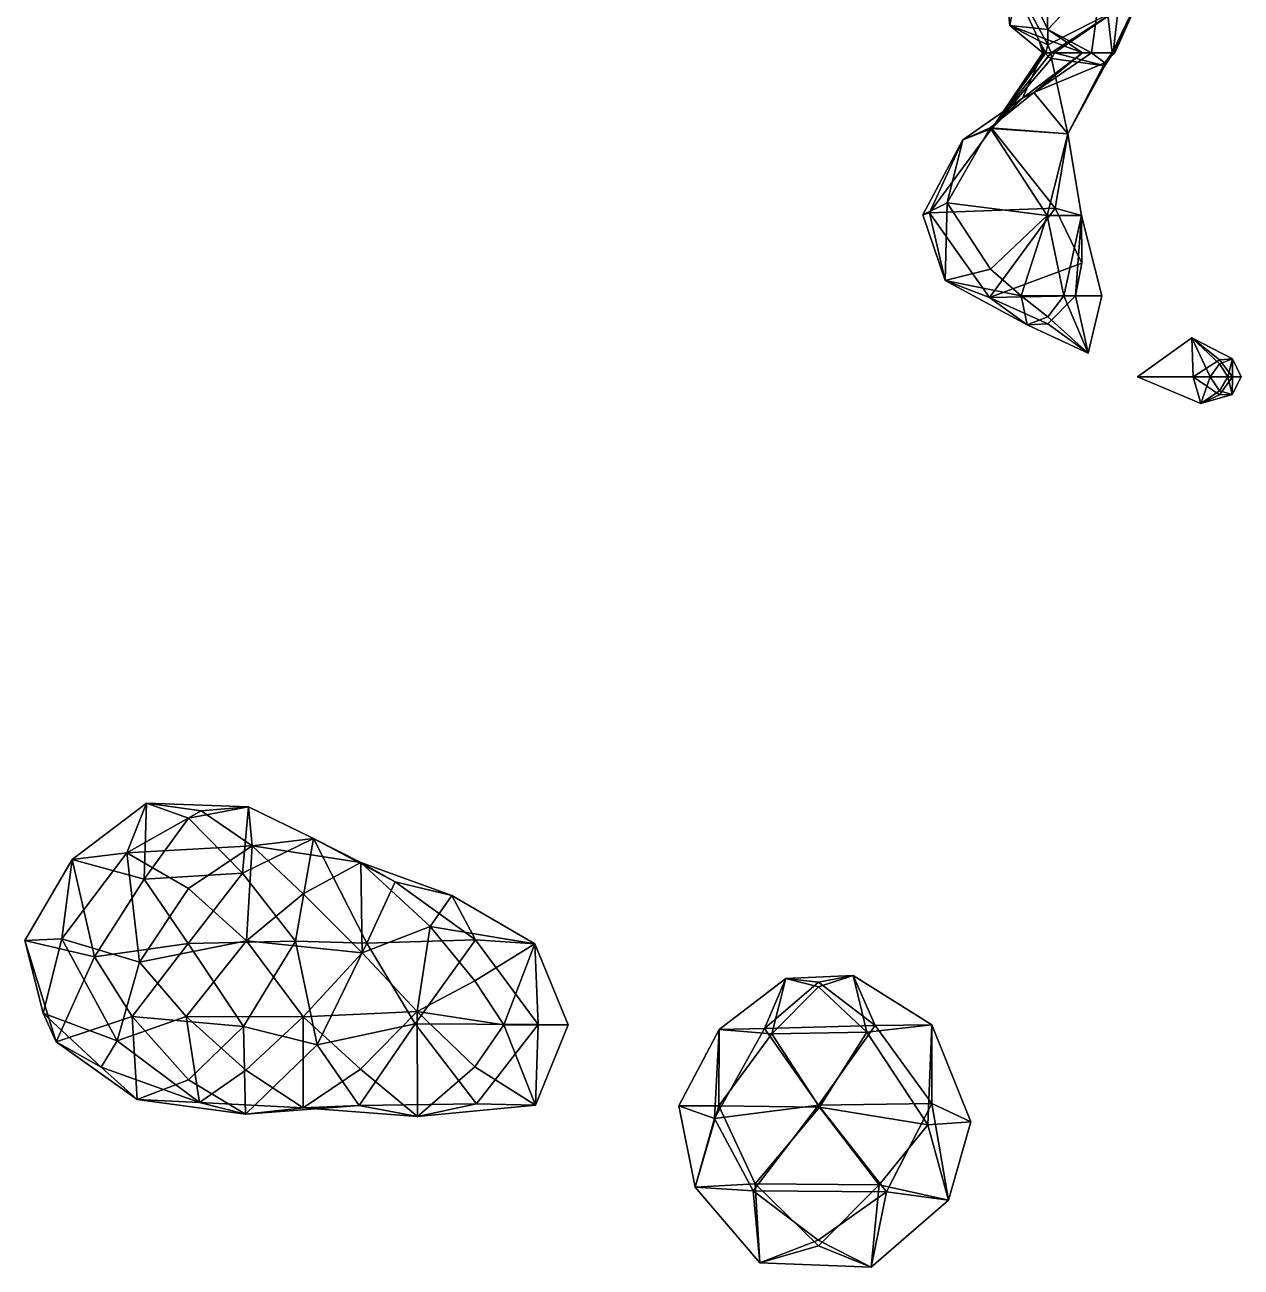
# Model space of a CAD drawing. Extents: x 290083 to 295691, y 4553739 to 4561622.
# Drawn here: x 294873.7 to 295141.3, y 4559245.6 to 4559518.9 of the extents above; entities that cross this region are included whole.
import ezdxf

# ---------------------------------------------------------------- set-up
doc = ezdxf.new("R2010")
doc.units = 0
doc.layers.add('Au_ppm_Pref_-_0_3', color=7, linetype='CONTINUOUS')

msp = doc.modelspace()

# ---------------------------------------------------------------- linework, layer by layer
at = {"layer": 'Au_ppm_Pref_-_0_3'}
for points in [[(295089.01, 4559532.62, 1877.02), (295098.5, 4559534.39, 1881.59), (295098.71, 4559514.49, 1877.41)], [(295114.24, 4559522.33, 1878.19), (295098.71, 4559514.49, 1877.41), (295098.5, 4559534.39, 1881.59)], [(295089.01, 4559532.62, 1877.02), (295098.71, 4559514.49, 1877.41), (295096.8, 4559515.42, 1876.83)], [(295090.37, 4559518.76, 1870.89), (295092.49, 4559530.55, 1869.66), (295089.01, 4559532.62, 1877.02)], [(295090.37, 4559518.76, 1870.89), (295089.01, 4559532.62, 1877.02), (295096.8, 4559515.42, 1876.83)], [(295090.37, 4559518.76, 1870.89), (295098.71, 4559517.86, 1866.66), (295092.49, 4559530.55, 1869.66)], [(295092.49, 4559530.55, 1869.66), (295098.71, 4559517.86, 1866.66), (295110.84, 4559530.74, 1864.73)], [(295098.71, 4559517.86, 1866.66), (295108.34, 4559512.73, 1869.49), (295110.84, 4559530.74, 1864.73)], [(295112.86, 4559512.73, 1870.15), (295110.84, 4559530.74, 1864.73), (295108.34, 4559512.73, 1869.49)], [(295120.91, 4559529.41, 1870.6), (295110.84, 4559530.74, 1864.73), (295112.86, 4559512.73, 1870.15)], [(295120.91, 4559529.41, 1870.6), (295112.86, 4559512.73, 1870.15), (295113.51, 4559512.73, 1870.89)], [(295113.14, 4559512.73, 1871.75), (295114.24, 4559522.33, 1878.19), (295120.91, 4559529.41, 1870.6)], [(295120.91, 4559529.41, 1870.6), (295113.51, 4559512.73, 1870.89), (295113.14, 4559512.73, 1871.75)], [(295114.24, 4559522.33, 1878.19), (295099.44, 4559512.73, 1877.17), (295098.71, 4559514.49, 1877.41)], [(295099.44, 4559512.73, 1877.17), (295114.24, 4559522.33, 1878.19), (295100.22, 4559512.73, 1876.83)], [(295114.24, 4559522.33, 1878.19), (295113.14, 4559512.73, 1871.75), (295100.22, 4559512.73, 1876.83)], [(295090.37, 4559518.76, 1870.89), (295096.8, 4559515.42, 1876.83), (295097.65, 4559512.73, 1876.33)], [(295090.37, 4559518.76, 1870.89), (295097.65, 4559512.73, 1876.33), (295106.38, 4559512.73, 1870.89)], [(295098.71, 4559517.86, 1866.66), (295090.37, 4559518.76, 1870.89), (295106.38, 4559512.73, 1870.89)], [(295098.71, 4559517.86, 1866.66), (295106.38, 4559512.73, 1870.89), (295108.34, 4559512.73, 1869.49)], [(295096.8, 4559515.42, 1876.83), (295098.31, 4559512.73, 1877.01), (295097.92, 4559512.73, 1876.83)], [(295096.8, 4559515.42, 1876.83), (295098.71, 4559514.49, 1877.41), (295098.31, 4559512.73, 1877.01)], [(295096.8, 4559515.42, 1876.83), (295097.92, 4559512.73, 1876.83), (295097.65, 4559512.73, 1876.33)], [(295099.44, 4559512.73, 1877.17), (295098.31, 4559512.73, 1877.01), (295098.71, 4559514.49, 1877.41)], [(295093.14, 4559502.78, 1870.89), (295097.65, 4559512.73, 1876.33), (295086.39, 4559496.14, 1877.31)], [(295097.65, 4559512.73, 1876.33), (295097.92, 4559512.73, 1876.83), (295086.39, 4559496.14, 1877.31)], [(295097.92, 4559512.73, 1876.83), (295098.31, 4559512.73, 1877.01), (295086.39, 4559496.14, 1877.31)], [(295098.31, 4559512.73, 1877.01), (295098.71, 4559511.89, 1877.11), (295086.39, 4559496.14, 1877.31)], [(295099.55, 4559511.54, 1876.83), (295086.39, 4559496.14, 1877.31), (295098.71, 4559511.89, 1877.11)], [(295099.55, 4559511.54, 1876.83), (295103.11, 4559494.91, 1871.04), (295086.39, 4559496.14, 1877.31)], [(295106.38, 4559512.73, 1870.89), (295097.65, 4559512.73, 1876.33), (295093.14, 4559502.78, 1870.89)], [(295106.38, 4559512.73, 1870.89), (295093.14, 4559502.78, 1870.89), (295095.68, 4559504, 1866.43)], [(295111.31, 4559510.58, 1870.17), (295108.34, 4559512.73, 1869.49), (295095.68, 4559504, 1866.43)], [(295106.38, 4559512.73, 1870.89), (295095.68, 4559504, 1866.43), (295108.34, 4559512.73, 1869.49)], [(295098.71, 4559511.89, 1877.11), (295098.31, 4559512.73, 1877.01), (295099.44, 4559512.73, 1877.17)], [(295099.55, 4559511.54, 1876.83), (295098.71, 4559511.89, 1877.11), (295099.44, 4559512.73, 1877.17)], [(295099.55, 4559511.54, 1876.83), (295099.44, 4559512.73, 1877.17), (295100.22, 4559512.73, 1876.83)], [(295111.31, 4559509.87, 1871.84), (295099.55, 4559511.54, 1876.83), (295100.22, 4559512.73, 1876.83)], [(295099.55, 4559511.54, 1876.83), (295111.31, 4559509.87, 1871.84), (295103.11, 4559494.91, 1871.04)], [(295111.31, 4559509.87, 1871.84), (295100.22, 4559512.73, 1876.83), (295113.14, 4559512.73, 1871.75)], [(295111.31, 4559510.58, 1870.17), (295103.11, 4559494.91, 1871.04), (295112.1, 4559511.62, 1870.89)], [(295111.31, 4559509.87, 1871.84), (295112.1, 4559511.62, 1870.89), (295103.11, 4559494.91, 1871.04)], [(295111.31, 4559510.58, 1870.17), (295112.86, 4559512.73, 1870.15), (295108.34, 4559512.73, 1869.49)], [(295111.31, 4559510.58, 1870.17), (295112.1, 4559511.62, 1870.89), (295112.86, 4559512.73, 1870.15)], [(295111.31, 4559509.87, 1871.84), (295113.14, 4559512.73, 1871.75), (295112.1, 4559511.62, 1870.89)], [(295113.51, 4559512.73, 1870.89), (295112.1, 4559511.62, 1870.89), (295113.14, 4559512.73, 1871.75)], [(295112.1, 4559511.62, 1870.89), (295113.51, 4559512.73, 1870.89), (295112.86, 4559512.73, 1870.15)], [(295111.31, 4559510.58, 1870.17), (295095.68, 4559504, 1866.43), (295103.11, 4559494.91, 1871.04)], [(295086.06, 4559496.26, 1864.68), (295103.11, 4559494.91, 1871.04), (295095.68, 4559504, 1866.43)], [(295093.14, 4559502.78, 1870.89), (295086.06, 4559496.26, 1864.68), (295095.68, 4559504, 1866.43)], [(295093.14, 4559502.78, 1870.89), (295086.39, 4559496.14, 1877.31), (295080.02, 4559493.63, 1870.9)], [(295086.06, 4559496.26, 1864.68), (295093.14, 4559502.78, 1870.89), (295080.02, 4559493.63, 1870.9)], [(295086.39, 4559496.14, 1877.31), (295072.74, 4559477.58, 1876.79), (295080.02, 4559493.63, 1870.9)], [(295100.38, 4559478.58, 1878.19), (295072.74, 4559477.58, 1876.79), (295086.39, 4559496.14, 1877.31)], [(295076.59, 4559479.78, 1865.5), (295086.06, 4559496.26, 1864.68), (295080.02, 4559493.63, 1870.9)], [(295086.06, 4559496.26, 1864.68), (295076.59, 4559479.78, 1865.5), (295098.56, 4559476.99, 1864.97)], [(295098.56, 4559476.99, 1864.97), (295103.11, 4559494.91, 1871.04), (295086.06, 4559496.26, 1864.68)], [(295086.39, 4559496.14, 1877.31), (295103.11, 4559494.91, 1871.04), (295100.38, 4559478.58, 1878.19)], [(295103.11, 4559494.91, 1871.04), (295098.56, 4559476.99, 1864.97), (295106.15, 4559476.93, 1871.37)], [(295100.38, 4559478.58, 1878.19), (295103.11, 4559494.91, 1871.04), (295106.15, 4559476.93, 1871.37)], [(295076.59, 4559479.78, 1865.5), (295080.02, 4559493.63, 1870.9), (295071.26, 4559477.1, 1870.89)], [(295071.26, 4559477.1, 1870.89), (295080.02, 4559493.63, 1870.9), (295072.74, 4559477.58, 1876.79)], [(295076.59, 4559479.78, 1865.5), (295071.26, 4559477.1, 1870.89), (295076.15, 4559462.68, 1871.77)], [(295100.38, 4559478.58, 1878.19), (295085.92, 4559458.89, 1876.68), (295072.74, 4559477.58, 1876.79)], [(295076.59, 4559479.78, 1865.5), (295076.15, 4559462.68, 1871.77), (295086.11, 4559465.14, 1866.9)], [(295086.11, 4559465.14, 1866.9), (295098.56, 4559476.99, 1864.97), (295076.59, 4559479.78, 1865.5)], [(295106.21, 4559466.49, 1876.83), (295085.92, 4559458.89, 1876.68), (295100.38, 4559478.58, 1878.19)], [(295106.15, 4559476.93, 1871.37), (295106.21, 4559466.49, 1876.83), (295100.38, 4559478.58, 1878.19)], [(295076.15, 4559462.68, 1871.77), (295071.26, 4559477.1, 1870.89), (295072.74, 4559477.58, 1876.79)], [(295076.15, 4559462.68, 1871.77), (295072.74, 4559477.58, 1876.79), (295085.92, 4559458.89, 1876.68)], [(295098.56, 4559476.99, 1864.97), (295086.11, 4559465.14, 1866.9), (295092.89, 4559459.28, 1868.14)], [(295102.28, 4559459.28, 1869.21), (295098.56, 4559476.99, 1864.97), (295092.89, 4559459.28, 1868.14)], [(295106.15, 4559476.93, 1871.37), (295098.56, 4559476.99, 1864.97), (295102.28, 4559459.28, 1869.21)], [(295106.15, 4559476.93, 1871.37), (295102.28, 4559459.28, 1869.21), (295110.62, 4559459.28, 1870.89)], [(295106.15, 4559476.93, 1871.37), (295104.82, 4559459.28, 1873.77), (295106.21, 4559466.49, 1876.83)], [(295106.15, 4559476.93, 1871.37), (295110.62, 4559459.28, 1870.89), (295104.82, 4559459.28, 1873.77)], [(295092.89, 4559459.28, 1868.14), (295086.11, 4559465.14, 1866.9), (295076.15, 4559462.68, 1871.77)], [(295104.82, 4559459.28, 1873.77), (295085.92, 4559458.89, 1876.68), (295106.21, 4559466.49, 1876.83)], [(295092.89, 4559459.28, 1868.14), (295076.15, 4559462.68, 1871.77), (295094.22, 4559452.93, 1870.89)], [(295094.22, 4559452.93, 1870.89), (295076.15, 4559462.68, 1871.77), (295085.92, 4559458.89, 1876.68)], [(295104.82, 4559459.28, 1873.77), (295098.71, 4559453.14, 1872.93), (295085.92, 4559458.89, 1876.68)], [(295092.89, 4559459.28, 1868.14), (295094.22, 4559452.93, 1870.89), (295098.71, 4559454.69, 1869.36)], [(295092.89, 4559459.28, 1868.14), (295098.71, 4559454.69, 1869.36), (295102.28, 4559459.28, 1869.21)], [(295102.28, 4559459.28, 1869.21), (295098.71, 4559454.69, 1869.36), (295107.61, 4559446.68, 1870.89)], [(295107.61, 4559446.68, 1870.89), (295098.71, 4559453.14, 1872.93), (295104.82, 4559459.28, 1873.77)], [(295102.28, 4559459.28, 1869.21), (295107.61, 4559446.68, 1870.89), (295110.62, 4559459.28, 1870.89)], [(295110.62, 4559459.28, 1870.89), (295107.61, 4559446.68, 1870.89), (295104.82, 4559459.28, 1873.77)], [(295098.71, 4559453.14, 1872.93), (295094.22, 4559452.93, 1870.89), (295085.92, 4559458.89, 1876.68)], [(295094.22, 4559452.93, 1870.89), (295107.61, 4559446.68, 1870.89), (295098.71, 4559454.69, 1869.36)], [(295107.61, 4559446.68, 1870.89), (295094.22, 4559452.93, 1870.89), (295098.71, 4559453.14, 1872.93)], [(295134.44, 4559441.46, 1869.91), (295130.42, 4559450.07, 1870.89), (295118.48, 4559441.46, 1870.89)], [(295130.42, 4559450.07, 1870.89), (295130.69, 4559441.46, 1873.63), (295118.48, 4559441.46, 1870.89)], [(295134.44, 4559441.46, 1869.91), (295136.51, 4559444.32, 1869.93), (295130.42, 4559450.07, 1870.89)], [(295130.42, 4559450.07, 1870.89), (295136.51, 4559445.21, 1872.14), (295130.69, 4559441.46, 1873.63)], [(295130.42, 4559450.07, 1870.89), (295139.33, 4559445.45, 1870.89), (295136.51, 4559445.21, 1872.14)], [(295130.42, 4559450.07, 1870.89), (295136.51, 4559444.32, 1869.93), (295139.33, 4559445.45, 1870.89)], [(295139.35, 4559441.46, 1872.23), (295130.69, 4559441.46, 1873.63), (295136.51, 4559445.21, 1872.14)], [(295134.44, 4559441.46, 1869.91), (295138.35, 4559441.46, 1870.02), (295136.51, 4559444.32, 1869.93)], [(295139.33, 4559445.45, 1870.89), (295139.35, 4559441.46, 1872.23), (295136.51, 4559445.21, 1872.14)], [(295139.33, 4559445.45, 1870.89), (295136.51, 4559444.32, 1869.93), (295138.35, 4559441.46, 1870.02)], [(295141.26, 4559441.46, 1870.89), (295139.33, 4559445.45, 1870.89), (295138.35, 4559441.46, 1870.02)], [(295139.33, 4559445.45, 1870.89), (295141.26, 4559441.46, 1870.89), (295139.35, 4559441.46, 1872.23)], [(295134.44, 4559441.46, 1869.91), (295118.48, 4559441.46, 1870.89), (295132.39, 4559435.63, 1870.89)], [(295132.39, 4559435.63, 1870.89), (295118.48, 4559441.46, 1870.89), (295130.69, 4559441.46, 1873.63)], [(295132.39, 4559435.63, 1870.89), (295130.69, 4559441.46, 1873.63), (295136.51, 4559437.53, 1872.2)], [(295136.51, 4559437.53, 1872.2), (295130.69, 4559441.46, 1873.63), (295139.35, 4559441.46, 1872.23)], [(295134.44, 4559441.46, 1869.91), (295132.39, 4559435.63, 1870.89), (295136.51, 4559438.37, 1869.86)], [(295134.44, 4559441.46, 1869.91), (295136.51, 4559438.37, 1869.86), (295138.35, 4559441.46, 1870.02)], [(295139.25, 4559437.57, 1870.89), (295136.51, 4559437.53, 1872.2), (295139.35, 4559441.46, 1872.23)], [(295139.25, 4559437.57, 1870.89), (295138.35, 4559441.46, 1870.02), (295136.51, 4559438.37, 1869.86)], [(295139.25, 4559437.57, 1870.89), (295141.26, 4559441.46, 1870.89), (295138.35, 4559441.46, 1870.02)], [(295141.26, 4559441.46, 1870.89), (295139.25, 4559437.57, 1870.89), (295139.35, 4559441.46, 1872.23)], [(295132.39, 4559435.63, 1870.89), (295139.25, 4559437.57, 1870.89), (295136.51, 4559438.37, 1869.86)], [(295139.25, 4559437.57, 1870.89), (295132.39, 4559435.63, 1870.89), (295136.51, 4559437.53, 1872.2)], [(294899.95, 4559330.93, 1840.35), (294884.15, 4559335.29, 1835.51), (294900.47, 4559347.63, 1835.25)], [(294900.47, 4559347.63, 1835.25), (294884.15, 4559335.29, 1835.51), (294896.17, 4559336.75, 1828.69)], [(294912.5, 4559346, 1830.12), (294900.47, 4559347.63, 1835.25), (294896.17, 4559336.75, 1828.69)], [(294899.95, 4559330.93, 1840.35), (294900.47, 4559347.63, 1835.25), (294909.72, 4559344.33, 1838.51)], [(294900.47, 4559347.63, 1835.25), (294922.93, 4559346.84, 1834.54), (294909.72, 4559344.33, 1838.51)], [(294922.93, 4559346.84, 1834.54), (294900.47, 4559347.63, 1835.25), (294912.5, 4559346, 1830.12)], [(294923.75, 4559338.26, 1827.37), (294912.5, 4559346, 1830.12), (294896.17, 4559336.75, 1828.69)], [(294922.93, 4559346.84, 1834.54), (294921.56, 4559332.28, 1840.16), (294909.72, 4559344.33, 1838.51)], [(294922.93, 4559346.84, 1834.54), (294912.5, 4559346, 1830.12), (294923.75, 4559338.26, 1827.37)], [(294921.56, 4559332.28, 1840.16), (294922.93, 4559346.84, 1834.54), (294937.24, 4559339.88, 1835.52)], [(294923.75, 4559338.26, 1827.37), (294937.24, 4559339.88, 1835.52), (294922.93, 4559346.84, 1834.54)], [(294899.95, 4559330.93, 1840.35), (294909.72, 4559344.33, 1838.51), (294921.56, 4559332.28, 1840.16)], [(294933.24, 4559317.3, 1839.88), (294921.56, 4559332.28, 1840.16), (294937.24, 4559339.88, 1835.52)], [(294937.24, 4559339.88, 1835.52), (294923.75, 4559338.26, 1827.37), (294947.65, 4559334.64, 1829.29)], [(294933.24, 4559317.3, 1839.88), (294937.24, 4559339.88, 1835.52), (294948.91, 4559316.89, 1837.49)], [(294948.91, 4559316.89, 1837.49), (294937.24, 4559339.88, 1835.52), (294955.19, 4559330.36, 1834.53)], [(294955.19, 4559330.36, 1834.53), (294937.24, 4559339.88, 1835.52), (294947.65, 4559334.64, 1829.29)], [(294898.95, 4559312.68, 1825.59), (294896.17, 4559336.75, 1828.69), (294881.86, 4559317.84, 1827.97)], [(294896.17, 4559336.75, 1828.69), (294884.15, 4559335.29, 1835.51), (294881.86, 4559317.84, 1827.97)], [(294923.75, 4559338.26, 1827.37), (294896.17, 4559336.75, 1828.69), (294909.72, 4559328.86, 1825.27)], [(294898.95, 4559312.68, 1825.59), (294909.72, 4559328.86, 1825.27), (294896.17, 4559336.75, 1828.69)], [(294922.45, 4559317.39, 1825.5), (294923.75, 4559338.26, 1827.37), (294909.72, 4559328.86, 1825.27)], [(294922.45, 4559317.39, 1825.5), (294934.92, 4559327.72, 1825.65), (294923.75, 4559338.26, 1827.37)], [(294934.92, 4559327.72, 1825.65), (294947.65, 4559334.64, 1829.29), (294923.75, 4559338.26, 1827.37)], [(294884.15, 4559335.29, 1835.51), (294889.04, 4559313.86, 1839.86), (294873.72, 4559317.43, 1835.05)], [(294873.72, 4559317.43, 1835.05), (294881.86, 4559317.84, 1827.97), (294884.15, 4559335.29, 1835.51)], [(294899.95, 4559330.93, 1840.35), (294889.04, 4559313.86, 1839.86), (294884.15, 4559335.29, 1835.51)], [(294934.92, 4559327.72, 1825.65), (294947.89, 4559314.72, 1825.51), (294947.65, 4559334.64, 1829.29)], [(294947.89, 4559314.72, 1825.51), (294962.91, 4559320.53, 1826.73), (294947.65, 4559334.64, 1829.29)], [(294967.64, 4559327.37, 1829.31), (294955.19, 4559330.36, 1834.53), (294947.65, 4559334.64, 1829.29)], [(294962.91, 4559320.53, 1826.73), (294967.64, 4559327.37, 1829.31), (294947.65, 4559334.64, 1829.29)], [(294889.04, 4559313.86, 1839.86), (294899.95, 4559330.93, 1840.35), (294909.65, 4559316.82, 1842.26)], [(294899.95, 4559330.93, 1840.35), (294921.56, 4559332.28, 1840.16), (294909.65, 4559316.82, 1842.26)], [(294909.65, 4559316.82, 1842.26), (294921.56, 4559332.28, 1840.16), (294933.24, 4559317.3, 1839.88)], [(294922.45, 4559317.39, 1825.5), (294909.72, 4559328.86, 1825.27), (294898.95, 4559312.68, 1825.59)], [(294948.91, 4559316.89, 1837.49), (294955.19, 4559330.36, 1834.53), (294972.82, 4559317.6, 1835.26)], [(294955.19, 4559330.36, 1834.53), (294967.64, 4559327.37, 1829.31), (294972.82, 4559317.6, 1835.26)], [(294922.45, 4559317.39, 1825.5), (294947.89, 4559314.72, 1825.51), (294934.92, 4559327.72, 1825.65)], [(294967.64, 4559327.37, 1829.31), (294962.91, 4559320.53, 1826.73), (294985.92, 4559316.69, 1829.23)], [(294967.64, 4559327.37, 1829.31), (294985.92, 4559316.69, 1829.23), (294972.82, 4559317.6, 1835.26)], [(294947.89, 4559314.72, 1825.51), (294960.03, 4559301.83, 1825.94), (294962.91, 4559320.53, 1826.73)], [(294972.72, 4559308.6, 1826.08), (294962.91, 4559320.53, 1826.73), (294960.03, 4559301.83, 1825.94)], [(294962.91, 4559320.53, 1826.73), (294972.72, 4559308.6, 1826.08), (294985.92, 4559316.69, 1829.23)], [(294877.77, 4559301.49, 1830.05), (294881.86, 4559317.84, 1827.97), (294873.72, 4559317.43, 1835.05)], [(294889.04, 4559313.86, 1839.86), (294880.64, 4559295.15, 1835.43), (294873.72, 4559317.43, 1835.05)], [(294873.72, 4559317.43, 1835.05), (294880.64, 4559295.15, 1835.43), (294877.77, 4559301.49, 1830.05)], [(294877.77, 4559301.49, 1830.05), (294894.06, 4559295.4, 1826.7), (294881.86, 4559317.84, 1827.97)], [(294894.06, 4559295.4, 1826.7), (294898.95, 4559312.68, 1825.59), (294881.86, 4559317.84, 1827.97)], [(294922.45, 4559317.39, 1825.5), (294898.95, 4559312.68, 1825.59), (294909.2, 4559300.69, 1825.56)], [(294922.45, 4559317.39, 1825.5), (294909.2, 4559300.69, 1825.56), (294934.97, 4559300.65, 1825.13)], [(294909.65, 4559316.82, 1842.26), (294933.24, 4559317.3, 1839.88), (294921.83, 4559298.5, 1840.41)], [(294921.83, 4559298.5, 1840.41), (294933.24, 4559317.3, 1839.88), (294938.01, 4559294.47, 1838.19)], [(294922.45, 4559317.39, 1825.5), (294934.97, 4559300.65, 1825.13), (294947.89, 4559314.72, 1825.51)], [(294933.24, 4559317.3, 1839.88), (294948.91, 4559316.89, 1837.49), (294938.01, 4559294.47, 1838.19)], [(294948.91, 4559316.89, 1837.49), (294972.82, 4559317.6, 1835.26), (294959.59, 4559299.11, 1837.01)], [(294986.64, 4559298.96, 1835.57), (294959.59, 4559299.11, 1837.01), (294972.82, 4559317.6, 1835.26)], [(294986.64, 4559298.96, 1835.57), (294972.82, 4559317.6, 1835.26), (294985.92, 4559316.69, 1829.23)], [(294897.34, 4559300.72, 1840.38), (294889.04, 4559313.86, 1839.86), (294909.65, 4559316.82, 1842.26)], [(294921.83, 4559298.5, 1840.41), (294897.34, 4559300.72, 1840.38), (294909.65, 4559316.82, 1842.26)], [(294934.97, 4559300.65, 1825.13), (294960.03, 4559301.83, 1825.94), (294947.89, 4559314.72, 1825.51)], [(294938.01, 4559294.47, 1838.19), (294948.91, 4559316.89, 1837.49), (294959.59, 4559299.11, 1837.01)], [(294979.05, 4559298.92, 1826.33), (294985.92, 4559316.69, 1829.23), (294972.72, 4559308.6, 1826.08)], [(294979.05, 4559298.92, 1826.33), (294993.2, 4559298.92, 1830.64), (294985.92, 4559316.69, 1829.23)], [(294993.2, 4559298.92, 1830.64), (294986.64, 4559298.96, 1835.57), (294985.92, 4559316.69, 1829.23)], [(294889.04, 4559313.86, 1839.86), (294897.34, 4559300.72, 1840.38), (294880.64, 4559295.15, 1835.43)], [(294909.2, 4559300.69, 1825.56), (294898.95, 4559312.68, 1825.59), (294894.06, 4559295.4, 1826.7)], [(295038.02, 4559296.9, 1857.25), (295026.42, 4559297.89, 1853.07), (295041.13, 4559309.07, 1853.07)], [(295041.13, 4559309.07, 1853.07), (295026.42, 4559297.89, 1853.07), (295036.45, 4559298.09, 1847.37)], [(295041.13, 4559309.07, 1853.07), (295036.45, 4559298.09, 1847.37), (295048.31, 4559308.27, 1849.95)], [(295038.02, 4559296.9, 1857.25), (295041.13, 4559309.07, 1853.07), (295048.31, 4559307.27, 1855.85)], [(295041.13, 4559309.07, 1853.07), (295055.95, 4559309.71, 1853.07), (295048.31, 4559307.27, 1855.85)], [(295055.95, 4559309.71, 1853.07), (295041.13, 4559309.07, 1853.07), (295048.31, 4559308.27, 1849.95)], [(295055.95, 4559309.71, 1853.07), (295058.93, 4559297.25, 1857.52), (295048.31, 4559307.27, 1855.85)], [(295055.95, 4559309.71, 1853.07), (295048.31, 4559308.27, 1849.95), (295060.76, 4559298.75, 1847.18)], [(295058.93, 4559297.25, 1857.52), (295055.95, 4559309.71, 1853.07), (295073.24, 4559298.9, 1852.95)], [(295055.95, 4559309.71, 1853.07), (295060.76, 4559298.75, 1847.18), (295073.24, 4559298.9, 1852.95)], [(294979.05, 4559298.92, 1826.33), (294972.72, 4559308.6, 1826.08), (294960.03, 4559301.83, 1825.94)], [(295048.31, 4559308.27, 1849.95), (295036.45, 4559298.09, 1847.37), (295060.76, 4559298.75, 1847.18)], [(295038.02, 4559296.9, 1857.25), (295048.31, 4559307.27, 1855.85), (295058.93, 4559297.25, 1857.52)], [(294880.64, 4559295.15, 1835.43), (294890.5, 4559289.56, 1829.31), (294877.77, 4559301.49, 1830.05)], [(294877.77, 4559301.49, 1830.05), (294890.5, 4559289.56, 1829.31), (294894.06, 4559295.4, 1826.7)], [(294897.34, 4559300.72, 1840.38), (294898.4, 4559282.45, 1835.09), (294880.64, 4559295.15, 1835.43)], [(294912.15, 4559281.78, 1829.63), (294909.2, 4559300.69, 1825.56), (294894.06, 4559295.4, 1826.7)], [(294921.83, 4559298.5, 1840.41), (294909.72, 4559286.81, 1839.29), (294897.34, 4559300.72, 1840.38)], [(294897.34, 4559300.72, 1840.38), (294909.72, 4559286.81, 1839.29), (294898.4, 4559282.45, 1835.09)], [(294912.15, 4559281.78, 1829.63), (294922.32, 4559288.89, 1825.97), (294909.2, 4559300.69, 1825.56)], [(294934.97, 4559300.65, 1825.13), (294909.2, 4559300.69, 1825.56), (294922.32, 4559288.89, 1825.97)], [(294934.97, 4559300.65, 1825.13), (294922.32, 4559288.89, 1825.97), (294934.96, 4559280.65, 1828.96)], [(294934.97, 4559300.65, 1825.13), (294934.96, 4559280.65, 1828.96), (294947.52, 4559289.14, 1826.05)], [(294934.97, 4559300.65, 1825.13), (294947.52, 4559289.14, 1826.05), (294960.03, 4559301.83, 1825.94)], [(294960.03, 4559301.83, 1825.94), (294947.52, 4559289.14, 1826.05), (294960.12, 4559278.72, 1828.44)], [(294979.05, 4559298.92, 1826.33), (294960.03, 4559301.83, 1825.94), (294972.72, 4559289.67, 1826.23)], [(294960.03, 4559301.83, 1825.94), (294960.12, 4559278.72, 1828.44), (294972.72, 4559289.67, 1826.23)], [(294921.83, 4559298.5, 1840.41), (294922.23, 4559279.23, 1835.55), (294909.72, 4559286.81, 1839.29)], [(294921.83, 4559298.5, 1840.41), (294938.01, 4559294.47, 1838.19), (294922.23, 4559279.23, 1835.55)], [(294947.28, 4559281.17, 1835.16), (294938.01, 4559294.47, 1838.19), (294959.59, 4559299.11, 1837.01)], [(294973.09, 4559281.51, 1835.02), (294947.28, 4559281.17, 1835.16), (294959.59, 4559299.11, 1837.01)], [(294959.59, 4559299.11, 1837.01), (294986.64, 4559298.96, 1835.57), (294973.09, 4559281.51, 1835.02)], [(294979.05, 4559298.92, 1826.33), (294972.72, 4559289.67, 1826.23), (294986.06, 4559281.23, 1829.21)], [(294973.09, 4559281.51, 1835.02), (294986.64, 4559298.96, 1835.57), (294986.06, 4559281.23, 1829.21)], [(294979.05, 4559298.92, 1826.33), (294986.06, 4559281.23, 1829.21), (294993.2, 4559298.92, 1830.64)], [(294986.64, 4559298.96, 1835.57), (294993.2, 4559298.92, 1830.64), (294986.06, 4559281.23, 1829.21)], [(295026.34, 4559281.1, 1857.49), (295017.59, 4559281.1, 1853.07), (295026.42, 4559297.89, 1853.07)], [(295026.42, 4559297.89, 1853.07), (295017.59, 4559281.1, 1853.07), (295025.39, 4559278.26, 1847.76)], [(295026.42, 4559297.89, 1853.07), (295025.39, 4559278.26, 1847.76), (295036.45, 4559298.09, 1847.37)], [(295025.39, 4559278.26, 1847.76), (295048.31, 4559281.2, 1845.42), (295036.45, 4559298.09, 1847.37)], [(295026.34, 4559281.1, 1857.49), (295026.42, 4559297.89, 1853.07), (295038.02, 4559296.9, 1857.25)], [(295036.45, 4559298.09, 1847.37), (295048.31, 4559281.2, 1845.42), (295060.76, 4559298.75, 1847.18)], [(295048.31, 4559281.2, 1845.42), (295073.22, 4559281.58, 1847.13), (295060.76, 4559298.75, 1847.18)], [(295072.37, 4559276.87, 1857.06), (295058.93, 4559297.25, 1857.52), (295073.24, 4559298.9, 1852.95)], [(295060.76, 4559298.75, 1847.18), (295073.22, 4559281.58, 1847.13), (295073.24, 4559298.9, 1852.95)], [(295072.37, 4559276.87, 1857.06), (295073.24, 4559298.9, 1852.95), (295081.81, 4559277.53, 1853.07)], [(295081.81, 4559277.53, 1853.07), (295073.24, 4559298.9, 1852.95), (295073.22, 4559281.58, 1847.13)], [(294912.15, 4559281.78, 1829.63), (294894.06, 4559295.4, 1826.7), (294890.5, 4559289.56, 1829.31)], [(295026.34, 4559281.1, 1857.49), (295038.02, 4559296.9, 1857.25), (295048.48, 4559280.74, 1859.06)], [(295058.93, 4559297.25, 1857.52), (295048.48, 4559280.74, 1859.06), (295038.02, 4559296.9, 1857.25)], [(295072.37, 4559276.87, 1857.06), (295048.48, 4559280.74, 1859.06), (295058.93, 4559297.25, 1857.52)], [(294898.4, 4559282.45, 1835.09), (294890.5, 4559289.56, 1829.31), (294880.64, 4559295.15, 1835.43)], [(294947.28, 4559281.17, 1835.16), (294922.23, 4559279.23, 1835.55), (294938.01, 4559294.47, 1838.19)], [(294912.15, 4559281.78, 1829.63), (294890.5, 4559289.56, 1829.31), (294898.4, 4559282.45, 1835.09)], [(294934.96, 4559280.65, 1828.96), (294922.32, 4559288.89, 1825.97), (294912.15, 4559281.78, 1829.63)], [(294934.96, 4559280.65, 1828.96), (294960.12, 4559278.72, 1828.44), (294947.52, 4559289.14, 1826.05)], [(294972.72, 4559289.67, 1826.23), (294960.12, 4559278.72, 1828.44), (294986.06, 4559281.23, 1829.21)], [(294898.4, 4559282.45, 1835.09), (294909.72, 4559286.81, 1839.29), (294922.23, 4559279.23, 1835.55)], [(294898.4, 4559282.45, 1835.09), (294922.23, 4559279.23, 1835.55), (294912.15, 4559281.78, 1829.63)], [(294912.15, 4559281.78, 1829.63), (294922.23, 4559279.23, 1835.55), (294934.96, 4559280.65, 1828.96)], [(294973.09, 4559281.51, 1835.02), (294960.12, 4559278.72, 1828.44), (294947.28, 4559281.17, 1835.16)], [(294973.09, 4559281.51, 1835.02), (294986.06, 4559281.23, 1829.21), (294960.12, 4559278.72, 1828.44)], [(295063.22, 4559262.16, 1846.36), (295073.22, 4559281.58, 1847.13), (295048.31, 4559281.2, 1845.42)], [(295076.86, 4559260.32, 1852.93), (295073.22, 4559281.58, 1847.13), (295063.22, 4559262.16, 1846.36)], [(295076.86, 4559260.32, 1852.93), (295081.81, 4559277.53, 1853.07), (295073.22, 4559281.58, 1847.13)], [(294934.96, 4559280.65, 1828.96), (294922.23, 4559279.23, 1835.55), (294947.28, 4559281.17, 1835.16)], [(294960.12, 4559278.72, 1828.44), (294934.96, 4559280.65, 1828.96), (294947.28, 4559281.17, 1835.16)], [(295026.34, 4559281.1, 1857.49), (295021.18, 4559263.2, 1853.25), (295017.59, 4559281.1, 1853.07)], [(295025.39, 4559278.26, 1847.76), (295017.59, 4559281.1, 1853.07), (295021.18, 4559263.2, 1853.25)], [(295021.18, 4559263.2, 1853.25), (295026.34, 4559281.1, 1857.49), (295034.37, 4559263.92, 1857.75)], [(295025.39, 4559278.26, 1847.76), (295033.89, 4559262.33, 1846.42), (295048.31, 4559281.2, 1845.42)], [(295026.34, 4559281.1, 1857.49), (295048.48, 4559280.74, 1859.06), (295034.37, 4559263.92, 1857.75)], [(295033.89, 4559262.33, 1846.42), (295063.22, 4559262.16, 1846.36), (295048.31, 4559281.2, 1845.42)], [(295034.37, 4559263.92, 1857.75), (295048.48, 4559280.74, 1859.06), (295061.64, 4559263.72, 1858.24)], [(295061.64, 4559263.72, 1858.24), (295048.48, 4559280.74, 1859.06), (295072.37, 4559276.87, 1857.06)], [(295025.39, 4559278.26, 1847.76), (295021.18, 4559263.2, 1853.25), (295033.89, 4559262.33, 1846.42)], [(295061.64, 4559263.72, 1858.24), (295072.37, 4559276.87, 1857.06), (295076.86, 4559260.32, 1852.93)], [(295072.37, 4559276.87, 1857.06), (295081.81, 4559277.53, 1853.07), (295076.86, 4559260.32, 1852.93)], [(295034.37, 4559263.92, 1857.75), (295035.39, 4559246.55, 1852.92), (295021.18, 4559263.2, 1853.25)], [(295033.89, 4559262.33, 1846.42), (295021.18, 4559263.2, 1853.25), (295035.39, 4559246.55, 1852.92)], [(295061.64, 4559263.72, 1858.24), (295048.31, 4559250.23, 1857.42), (295034.37, 4559263.92, 1857.75)], [(295034.37, 4559263.92, 1857.75), (295048.31, 4559250.23, 1857.42), (295035.39, 4559246.55, 1852.92)], [(295061.64, 4559263.72, 1858.24), (295059.85, 4559245.57, 1853.12), (295048.31, 4559250.23, 1857.42)], [(295061.64, 4559263.72, 1858.24), (295076.86, 4559260.32, 1852.93), (295059.85, 4559245.57, 1853.12)], [(295033.89, 4559262.33, 1846.42), (295035.39, 4559246.55, 1852.92), (295048.21, 4559251.54, 1847.41)], [(295063.22, 4559262.16, 1846.36), (295033.89, 4559262.33, 1846.42), (295048.21, 4559251.54, 1847.41)], [(295048.21, 4559251.54, 1847.41), (295059.85, 4559245.57, 1853.12), (295063.22, 4559262.16, 1846.36)], [(295059.85, 4559245.57, 1853.12), (295076.86, 4559260.32, 1852.93), (295063.22, 4559262.16, 1846.36)], [(295048.21, 4559251.54, 1847.41), (295035.39, 4559246.55, 1852.92), (295059.85, 4559245.57, 1853.12)], [(295035.39, 4559246.55, 1852.92), (295048.31, 4559250.23, 1857.42), (295059.85, 4559245.57, 1853.12)]]:
    msp.add_3dface(points, dxfattribs=at)

doc.saveas('drawing.dxf')
